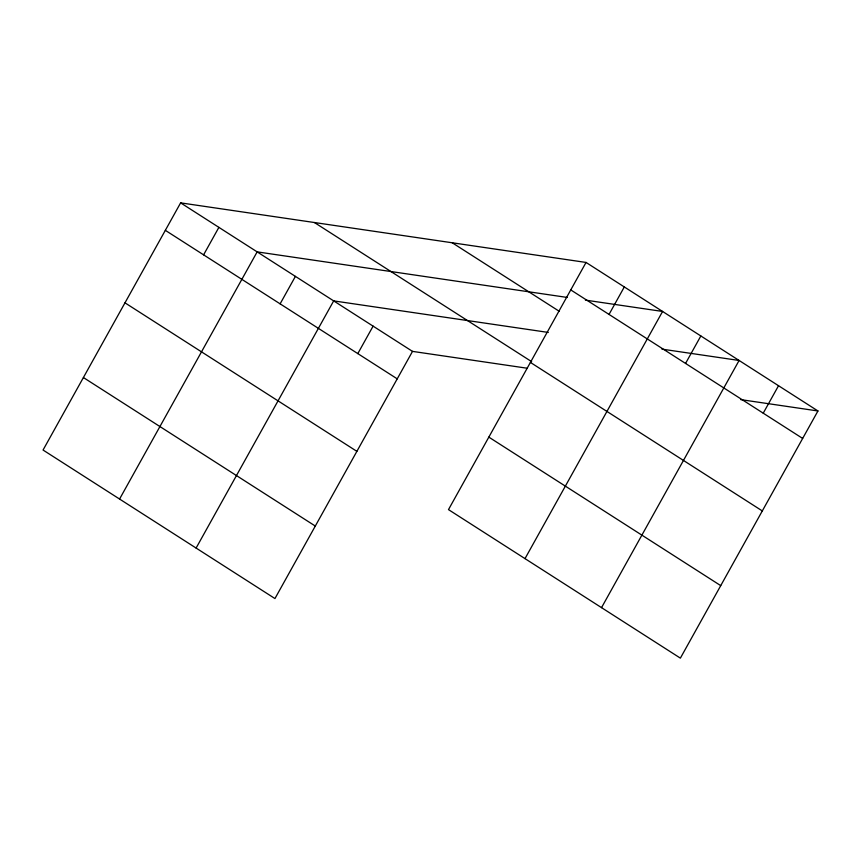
<?xml version="1.0" encoding="UTF-8"?>
<svg xmlns="http://www.w3.org/2000/svg" width="861" height="861" viewBox="0 0 861 861"><rect width="100%" height="100%" fill="white"/><g stroke="black" fill="none" stroke-linecap="round" stroke-linejoin="round"><path stroke-width="1.29" d="M586.05 262.444L448.484 509.615L680.373 658.138L817.95 410.966L586.05 262.444L180.627 202.862L43.05 450.034L274.95 598.556L412.516 351.385L527.018 368.207M203.594 254.845L218.888 227.369M119.571 499.046L257.148 251.875L567.377 297.465M280.126 303.847L295.409 276.381M196.104 548.059L333.681 300.887L548.317 332.432M357.81 353.602L373.104 326.136M609.028 314.426L624.311 286.95M525.006 558.628L662.583 311.456L585.394 300.112M685.55 363.439L700.843 335.962M601.527 607.64L739.104 360.468L661.915 349.125M763.233 413.183L778.527 385.717M740.761 399.622L817.95 410.966M570.768 289.92L802.656 438.432M452.262 242.791L559.176 311.251M314.416 222.525L531.668 361.663M530.408 362.416L762.308 510.939M180.627 202.862L412.516 351.385M488.833 437.119L720.732 585.631M165.334 230.339L397.233 378.851M124.985 302.835L356.874 451.347M83.399 377.538L315.298 526.049"/></g></svg>
